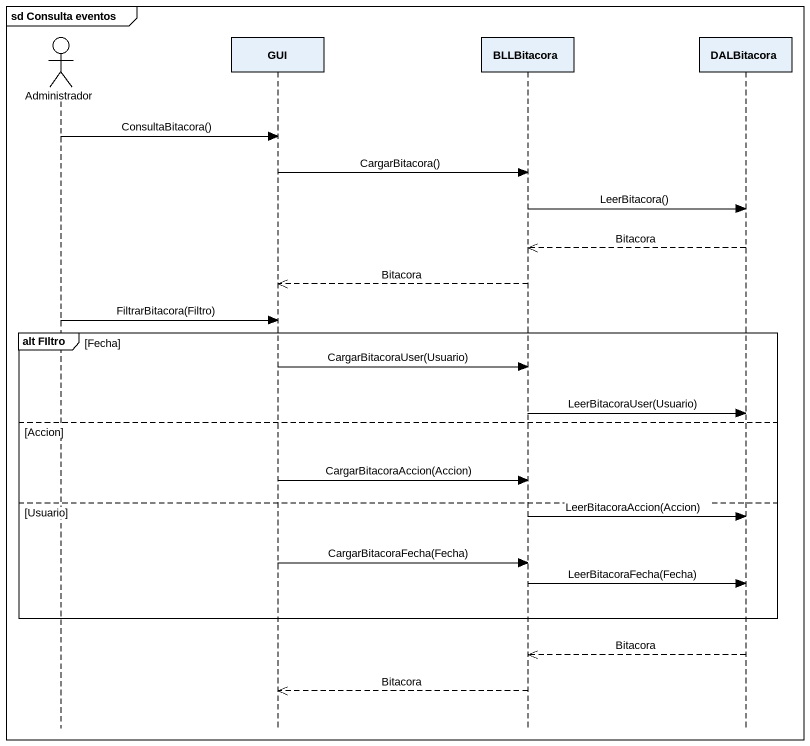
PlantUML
@startuml
mainframe sd Consulta eventos
hide footbox
actor Administrador
participant GUI
participant BLLBitacora
participant DALBitacora

Administrador -> GUI : ConsultaBitacora()
GUI -> BLLBitacora : CargarBitacora()
BLLBitacora -> DALBitacora : LeerBitacora()
DALBitacora -->> BLLBitacora : Bitacora
BLLBitacora -->> GUI : Bitacora
Administrador -> GUI : FiltrarBitacora(Filtro)
group alt FIltro [Fecha]
  GUI -> BLLBitacora : CargarBitacoraUser(Usuario)
  BLLBitacora -> DALBitacora : LeerBitacoraUser(Usuario)
else Accion
  GUI -> BLLBitacora : CargarBitacoraAccion(Accion)
else Usuario
  BLLBitacora -> DALBitacora : LeerBitacoraAccion(Accion)
  GUI -> BLLBitacora : CargarBitacoraFecha(Fecha)
  BLLBitacora -> DALBitacora : LeerBitacoraFecha(Fecha)
end
DALBitacora -->> BLLBitacora : Bitacora
BLLBitacora -->> GUI : Bitacora
@enduml
